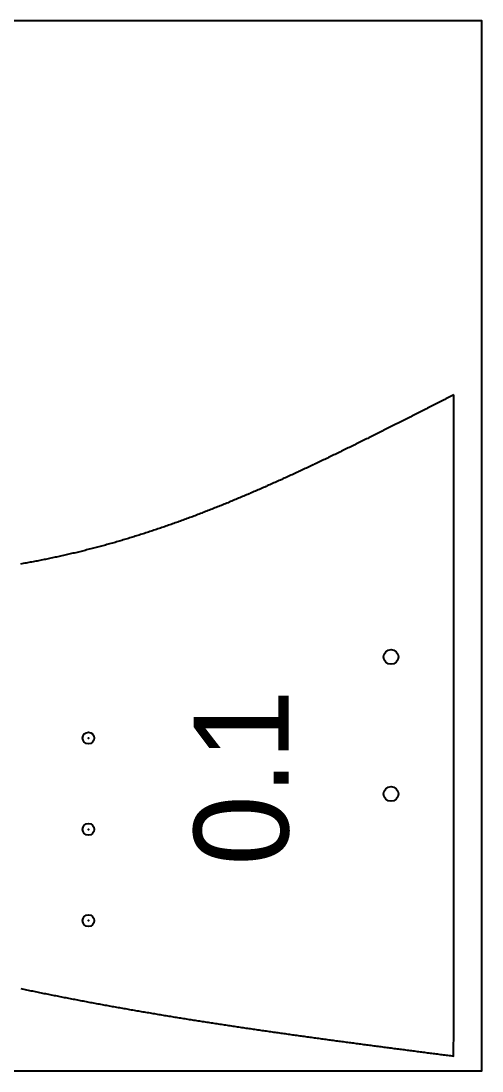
# Model space of a CAD drawing. Extents: x 65 to 369, y 520 to 566.
# Drawn here: x 349.15 to 369.33, y 519.79 to 565.79 of the extents above; entities that cross this region are included whole.
import ezdxf

# ---------------------------------------------------------------- set-up
doc = ezdxf.new("R2010")
doc.units = 0
doc.header["$PDMODE"] = 32
doc.header["$PDSIZE"] = 0.51
doc.layers.get('0').update_dxf_attribs({"linetype": 'CONTINUOUS'})
for name, color, linetype in [('ANNOTATION', 7, 'CONTINUOUS'), ('CUT_SHEET', 1, 'CONTINUOUS'), ('DRILLING', 3, 'CONTINUOUS'), ('ENGRAVE', 4, 'CONTINUOUS')]:
    doc.layers.add(name, color=color, linetype=linetype)
doc.styles.add('TW_CEN_MT', font='txt')

# ---------------------------------------------------------------- blocks, each defined once
blk = doc.blocks.new('*U796')
at = {"layer": 'ENGRAVE'}
blk.add_point((0, 0), dxfattribs=at)
blk = doc.blocks.new('*U797')
at = {"layer": 'ENGRAVE', "color": 0, "linetype": 'BYBLOCK'}
for p in [(0, 0), (4, 0), (8, 0)]:
    blk.add_blockref('*U796', p, dxfattribs=at)
blk = doc.blocks.new('*U1032')
at = {"layer": 'ANNOTATION', "color": 7, "style": 'TW_CEN_MT'}
blk.add_text('0.1', height=4.1481, rotation=90, dxfattribs=at).set_placement((360.861, 528.781))

msp = doc.modelspace()

# ---------------------------------------------------------------- linework, layer by layer
for points in [[(368.097, 549.409, 0), (368.04, 549.38, 0), (367.983, 549.351, 0), (367.926, 549.322, 0), (367.868, 549.293, 0), (367.811, 549.264, 0), (367.754, 549.234, 0), (367.697, 549.205, 0), (367.639, 549.176, 0), (367.582, 549.147, 0), (367.525, 549.118, 0), (367.467, 549.089, 0), (367.41, 549.059, 0), (367.353, 549.03, 0), (367.296, 549.001, 0), (367.238, 548.972, 0), (367.181, 548.943, 0), (367.124, 548.914, 0), (367.067, 548.885, 0), (367.01, 548.855, 0), (366.952, 548.826, 0), (366.895, 548.797, 0), (366.838, 548.768, 0), (366.781, 548.739, 0), (366.724, 548.71, 0), (366.666, 548.681, 0), (366.609, 548.652, 0), (366.552, 548.623, 0), (366.495, 548.594, 0), (366.438, 548.565, 0), (366.381, 548.536, 0), (366.324, 548.507, 0), (366.266, 548.478, 0), (366.209, 548.449, 0), (366.152, 548.42, 0), (366.095, 548.391, 0), (366.038, 548.362, 0), (365.981, 548.333, 0), (365.924, 548.304, 0), (365.867, 548.275, 0), (365.81, 548.246, 0), (365.753, 548.217, 0), (365.696, 548.188, 0), (365.638, 548.159, 0), (365.581, 548.131, 0), (365.524, 548.102, 0), (365.467, 548.073, 0), (365.41, 548.044, 0), (365.353, 548.015, 0), (365.296, 547.987, 0), (365.239, 547.958, 0), (365.182, 547.929, 0), (365.125, 547.901, 0), (365.068, 547.872, 0), (365.011, 547.843, 0), (364.954, 547.815, 0), (364.897, 547.786, 0), (364.84, 547.757, 0), (364.783, 547.729, 0), (364.726, 547.7, 0), (364.669, 547.672, 0), (364.612, 547.643, 0), (364.555, 547.615, 0), (364.498, 547.586, 0), (364.441, 547.558, 0), (364.384, 547.53, 0), (364.327, 547.501, 0), (364.27, 547.473, 0), (364.213, 547.444, 0), (364.156, 547.416, 0), (364.099, 547.388, 0), (364.042, 547.36, 0), (363.985, 547.331, 0), (363.928, 547.303, 0), (363.871, 547.275, 0), (363.814, 547.247, 0), (363.757, 547.219, 0), (363.7, 547.191, 0), (363.643, 547.163, 0), (363.586, 547.135, 0), (363.529, 547.107, 0), (363.472, 547.079, 0), (363.415, 547.051, 0), (363.358, 547.023, 0), (363.301, 546.995, 0), (363.244, 546.967, 0), (363.187, 546.939, 0), (363.13, 546.911, 0), (363.073, 546.884, 0), (363.016, 546.856, 0), (362.959, 546.828, 0), (362.902, 546.801, 0), (362.845, 546.773, 0), (362.788, 546.745, 0), (362.731, 546.718, 0), (362.674, 546.69, 0), (362.617, 546.663, 0), (362.56, 546.635, 0), (362.503, 546.608, 0), (362.446, 546.581, 0), (362.389, 546.553, 0), (362.332, 546.526, 0), (362.275, 546.499, 0), (362.218, 546.472, 0), (362.161, 546.444, 0), (362.104, 546.417, 0), (362.047, 546.39, 0), (361.99, 546.363, 0), (361.933, 546.336, 0), (361.876, 546.309, 0), (361.819, 546.282, 0), (361.761, 546.255, 0), (361.704, 546.228, 0), (361.647, 546.202, 0), (361.59, 546.175, 0), (361.533, 546.148, 0), (361.476, 546.121, 0), (361.419, 546.095, 0), (361.362, 546.068, 0), (361.305, 546.042, 0), (361.248, 546.015, 0), (361.191, 545.989, 0), (361.134, 545.962, 0), (361.077, 545.936, 0), (361.019, 545.909, 0), (360.962, 545.883, 0), (360.905, 545.857, 0), (360.848, 545.831, 0), (360.791, 545.805, 0), (360.734, 545.778, 0), (360.677, 545.752, 0), (360.619, 545.726, 0), (360.562, 545.7, 0), (360.505, 545.675, 0), (360.448, 545.649, 0), (360.391, 545.623, 0), (360.334, 545.597, 0), (360.276, 545.571, 0), (360.219, 545.546, 0), (360.162, 545.52, 0), (360.105, 545.495, 0), (360.048, 545.469, 0), (359.99, 545.444, 0), (359.933, 545.418, 0), (359.876, 545.393, 0), (359.819, 545.368, 0), (359.761, 545.343, 0), (359.704, 545.317, 0), (359.647, 545.292, 0), (359.59, 545.267, 0), (359.532, 545.242, 0), (359.475, 545.217, 0), (359.418, 545.192, 0), (359.36, 545.167, 0), (359.303, 545.143, 0), (359.246, 545.118, 0), (359.188, 545.093, 0), (359.131, 545.069, 0), (359.074, 545.044, 0), (359.016, 545.02, 0), (358.959, 544.995, 0), (358.901, 544.971, 0), (358.844, 544.947, 0), (358.787, 544.922, 0), (358.729, 544.898, 0), (358.672, 544.874, 0), (358.614, 544.85, 0), (358.557, 544.826, 0), (358.499, 544.802, 0), (358.442, 544.778, 0), (358.384, 544.754, 0), (358.327, 544.73, 0), (358.269, 544.707, 0), (358.212, 544.683, 0), (358.154, 544.66, 0), (358.097, 544.636, 0), (358.039, 544.613, 0), (357.982, 544.589, 0), (357.924, 544.566, 0), (357.866, 544.543, 0), (357.809, 544.519, 0), (357.751, 544.496, 0), (357.694, 544.473, 0), (357.636, 544.45, 0), (357.578, 544.427, 0), (357.521, 544.405, 0), (357.463, 544.382, 0), (357.405, 544.359, 0), (357.347, 544.336, 0), (357.29, 544.314, 0), (357.232, 544.291, 0), (357.174, 544.269, 0), (357.116, 544.247, 0), (357.059, 544.224, 0), (357.001, 544.202, 0), (356.943, 544.18, 0), (356.885, 544.158, 0), (356.827, 544.136, 0), (356.77, 544.114, 0), (356.712, 544.092, 0), (356.654, 544.07, 0), (356.596, 544.049, 0), (356.538, 544.027, 0), (356.48, 544.006, 0), (356.422, 543.984, 0), (356.364, 543.963, 0), (356.306, 543.941, 0), (356.248, 543.92, 0), (356.19, 543.899, 0), (356.132, 543.878, 0), (356.074, 543.857, 0), (356.016, 543.836, 0), (355.958, 543.815, 0), (355.9, 543.794, 0), (355.842, 543.774, 0), (355.784, 543.753, 0), (355.726, 543.732, 0), (355.667, 543.712, 0), (355.609, 543.692, 0), (355.551, 543.671, 0), (355.493, 543.651, 0), (355.435, 543.631, 0), (355.376, 543.611, 0), (355.318, 543.591, 0), (355.26, 543.571, 0), (355.202, 543.551, 0), (355.143, 543.531, 0), (355.085, 543.512, 0), (355.027, 543.492, 0), (354.968, 543.473, 0), (354.91, 543.453, 0), (354.851, 543.434, 0), (354.793, 543.415, 0), (354.735, 543.396, 0), (354.676, 543.377, 0), (354.618, 543.358, 0), (354.559, 543.339, 0), (354.501, 543.32, 0), (354.442, 543.301, 0), (354.383, 543.283, 0), (354.325, 543.264, 0), (354.266, 543.246, 0), (354.208, 543.227, 0), (354.149, 543.209, 0), (354.09, 543.191, 0), (354.031, 543.173, 0), (353.973, 543.155, 0), (353.914, 543.137, 0), (353.855, 543.119, 0), (353.796, 543.101, 0), (353.738, 543.084, 0), (353.679, 543.066, 0), (353.62, 543.049, 0), (353.561, 543.031, 0), (353.502, 543.014, 0), (353.443, 542.997, 0), (353.384, 542.979, 0), (353.325, 542.962, 0), (353.266, 542.945, 0), (353.207, 542.929, 0), (353.148, 542.912, 0), (353.089, 542.895, 0), (353.03, 542.879, 0), (352.971, 542.862, 0), (352.912, 542.846, 0), (352.852, 542.829, 0), (352.793, 542.813, 0), (352.734, 542.797, 0), (352.675, 542.781, 0), (352.615, 542.765, 0), (352.556, 542.749, 0), (352.497, 542.733, 0), (352.437, 542.717, 0), (352.378, 542.702, 0), (352.318, 542.686, 0), (352.259, 542.671, 0), (352.2, 542.656, 0), (352.14, 542.64, 0), (352.081, 542.625, 0), (352.021, 542.61, 0), (351.961, 542.595, 0), (351.902, 542.58, 0), (351.842, 542.565, 0), (351.782, 542.551, 0), (351.723, 542.536, 0), (351.663, 542.521, 0), (351.603, 542.507, 0), (351.543, 542.493, 0), (351.484, 542.478, 0), (351.424, 542.464, 0), (351.364, 542.45, 0), (351.304, 542.436, 0), (351.244, 542.422, 0), (351.184, 542.409, 0), (351.124, 542.395, 0), (351.064, 542.381, 0), (351.004, 542.368, 0), (350.944, 542.354, 0), (350.884, 542.341, 0), (350.824, 542.328, 0), (350.764, 542.315, 0), (350.703, 542.302, 0), (350.643, 542.289, 0), (350.583, 542.276, 0), (350.523, 542.263, 0), (350.462, 542.25, 0), (350.402, 542.238, 0), (350.342, 542.225, 0), (350.281, 542.213, 0), (350.221, 542.201, 0), (350.16, 542.188, 0), (350.1, 542.176, 0), (350.039, 542.164, 0), (349.979, 542.152, 0), (349.918, 542.14, 0), (349.858, 542.128, 0), (349.797, 542.117, 0), (349.736, 542.105, 0), (349.676, 542.094, 0), (349.615, 542.082, 0), (349.554, 542.071, 0), (349.494, 542.06, 0), (349.433, 542.049, 0), (349.372, 542.037, 0), (349.311, 542.026, 0), (349.251, 542.016, 0), (349.19, 542.005, 0), (349.129, 541.994, 0)], [(349.142, 523.396, 0), (349.205, 523.383, 0), (349.268, 523.37, 0), (349.332, 523.356, 0), (349.395, 523.343, 0), (349.459, 523.33, 0), (349.522, 523.317, 0), (349.585, 523.304, 0), (349.649, 523.291, 0), (349.712, 523.278, 0), (349.775, 523.265, 0), (349.839, 523.252, 0), (349.902, 523.239, 0), (349.966, 523.226, 0), (350.029, 523.213, 0), (350.093, 523.2, 0), (350.156, 523.187, 0), (350.219, 523.175, 0), (350.283, 523.162, 0), (350.346, 523.149, 0), (350.41, 523.136, 0), (350.473, 523.124, 0), (350.537, 523.111, 0), (350.6, 523.099, 0), (350.664, 523.086, 0), (350.727, 523.073, 0), (350.791, 523.061, 0), (350.854, 523.048, 0), (350.918, 523.036, 0), (350.981, 523.024, 0), (351.045, 523.011, 0), (351.108, 522.999, 0), (351.172, 522.987, 0), (351.235, 522.974, 0), (351.299, 522.962, 0), (351.362, 522.95, 0), (351.426, 522.937, 0), (351.489, 522.925, 0), (351.553, 522.913, 0), (351.616, 522.901, 0), (351.68, 522.889, 0), (351.743, 522.877, 0), (351.807, 522.865, 0), (351.87, 522.853, 0), (351.934, 522.841, 0), (351.998, 522.829, 0), (352.061, 522.817, 0), (352.125, 522.805, 0), (352.188, 522.793, 0), (352.252, 522.781, 0), (352.315, 522.769, 0), (352.379, 522.758, 0), (352.443, 522.746, 0), (352.506, 522.734, 0), (352.57, 522.722, 0), (352.633, 522.711, 0), (352.697, 522.699, 0), (352.761, 522.688, 0), (352.824, 522.676, 0), (352.888, 522.664, 0), (352.951, 522.653, 0), (353.015, 522.641, 0), (353.079, 522.63, 0), (353.142, 522.618, 0), (353.206, 522.607, 0), (353.269, 522.596, 0), (353.333, 522.584, 0), (353.397, 522.573, 0), (353.46, 522.562, 0), (353.524, 522.55, 0), (353.587, 522.539, 0), (353.651, 522.528, 0), (353.715, 522.517, 0), (353.778, 522.505, 0), (353.842, 522.494, 0), (353.906, 522.483, 0), (353.969, 522.472, 0), (354.033, 522.461, 0), (354.097, 522.45, 0), (354.16, 522.439, 0), (354.224, 522.428, 0), (354.287, 522.417, 0), (354.351, 522.406, 0), (354.415, 522.395, 0), (354.478, 522.384, 0), (354.542, 522.373, 0), (354.606, 522.362, 0), (354.669, 522.351, 0), (354.733, 522.341, 0), (354.797, 522.33, 0), (354.86, 522.319, 0), (354.924, 522.308, 0), (354.987, 522.298, 0), (355.051, 522.287, 0), (355.115, 522.276, 0), (355.178, 522.266, 0), (355.242, 522.255, 0), (355.306, 522.245, 0), (355.369, 522.234, 0), (355.433, 522.223, 0), (355.497, 522.213, 0), (355.56, 522.202, 0), (355.624, 522.192, 0), (355.687, 522.182, 0), (355.751, 522.171, 0), (355.815, 522.161, 0), (355.878, 522.15, 0), (355.942, 522.14, 0), (356.006, 522.13, 0), (356.069, 522.12, 0), (356.133, 522.109, 0), (356.197, 522.099, 0), (356.26, 522.089, 0), (356.324, 522.079, 0), (356.387, 522.068, 0), (356.451, 522.058, 0), (356.515, 522.048, 0), (356.578, 522.038, 0), (356.642, 522.028, 0), (356.706, 522.018, 0), (356.769, 522.008, 0), (356.833, 521.998, 0), (356.897, 521.988, 0), (356.96, 521.978, 0), (357.024, 521.968, 0), (357.087, 521.958, 0), (357.151, 521.948, 0), (357.215, 521.938, 0), (357.278, 521.928, 0), (357.342, 521.918, 0), (357.406, 521.908, 0), (357.469, 521.899, 0), (357.533, 521.889, 0), (357.597, 521.879, 0), (357.66, 521.869, 0), (357.724, 521.859, 0), (357.787, 521.85, 0), (357.851, 521.84, 0), (357.915, 521.83, 0), (357.978, 521.821, 0), (358.042, 521.811, 0), (358.106, 521.801, 0), (358.169, 521.792, 0), (358.233, 521.782, 0), (358.297, 521.772, 0), (358.36, 521.763, 0), (358.424, 521.753, 0), (358.487, 521.744, 0), (358.551, 521.734, 0), (358.615, 521.725, 0), (358.678, 521.715, 0), (358.742, 521.706, 0), (358.806, 521.696, 0), (358.869, 521.687, 0), (358.933, 521.678, 0), (358.996, 521.668, 0), (359.06, 521.659, 0), (359.124, 521.65, 0), (359.187, 521.64, 0), (359.251, 521.631, 0), (359.315, 521.622, 0), (359.378, 521.612, 0), (359.442, 521.603, 0), (359.505, 521.594, 0), (359.569, 521.584, 0), (359.633, 521.575, 0), (359.696, 521.566, 0), (359.76, 521.557, 0), (359.823, 521.548, 0), (359.887, 521.538, 0), (359.951, 521.529, 0), (360.014, 521.52, 0), (360.078, 521.511, 0), (360.141, 521.502, 0), (360.205, 521.493, 0), (360.269, 521.484, 0), (360.332, 521.475, 0), (360.396, 521.466, 0), (360.459, 521.457, 0), (360.523, 521.448, 0), (360.587, 521.439, 0), (360.65, 521.43, 0), (360.714, 521.421, 0), (360.777, 521.412, 0), (360.841, 521.403, 0), (360.905, 521.394, 0), (360.968, 521.385, 0), (361.032, 521.376, 0), (361.095, 521.367, 0), (361.159, 521.358, 0), (361.223, 521.349, 0), (361.286, 521.34, 0), (361.35, 521.332, 0), (361.413, 521.323, 0), (361.477, 521.314, 0), (361.541, 521.305, 0), (361.604, 521.296, 0), (361.668, 521.288, 0), (361.731, 521.279, 0), (361.795, 521.27, 0), (361.858, 521.261, 0), (361.922, 521.252, 0), (361.985, 521.244, 0), (362.049, 521.235, 0), (362.113, 521.226, 0), (362.176, 521.218, 0), (362.24, 521.209, 0), (362.303, 521.2, 0), (362.367, 521.192, 0), (362.43, 521.183, 0), (362.494, 521.174, 0), (362.557, 521.166, 0), (362.621, 521.157, 0), (362.685, 521.148, 0), (362.748, 521.14, 0), (362.812, 521.131, 0), (362.875, 521.123, 0), (362.939, 521.114, 0), (363.002, 521.106, 0), (363.066, 521.097, 0), (363.129, 521.088, 0), (363.193, 521.08, 0), (363.256, 521.071, 0), (363.32, 521.063, 0), (363.383, 521.054, 0), (363.447, 521.046, 0), (363.51, 521.037, 0), (363.574, 521.029, 0), (363.638, 521.02, 0), (363.701, 521.012, 0), (363.765, 521.003, 0), (363.828, 520.995, 0), (363.892, 520.987, 0), (363.955, 520.978, 0), (364.019, 520.97, 0), (364.082, 520.961, 0), (364.146, 520.953, 0), (364.209, 520.944, 0), (364.273, 520.936, 0), (364.336, 520.928, 0), (364.399, 520.919, 0), (364.463, 520.911, 0), (364.526, 520.903, 0), (364.59, 520.894, 0), (364.653, 520.886, 0), (364.717, 520.878, 0), (364.78, 520.869, 0), (364.844, 520.861, 0), (364.907, 520.852, 0), (364.971, 520.844, 0), (365.034, 520.836, 0), (365.098, 520.828, 0), (365.161, 520.819, 0), (365.225, 520.811, 0), (365.288, 520.803, 0), (365.351, 520.794, 0), (365.415, 520.786, 0), (365.478, 520.778, 0), (365.542, 520.769, 0), (365.605, 520.761, 0), (365.669, 520.753, 0), (365.732, 520.745, 0), (365.795, 520.736, 0), (365.859, 520.728, 0), (365.922, 520.72, 0), (365.986, 520.712, 0), (366.049, 520.703, 0), (366.113, 520.695, 0), (366.176, 520.687, 0), (366.239, 520.679, 0), (366.303, 520.67, 0), (366.366, 520.662, 0), (366.43, 520.654, 0), (366.493, 520.646, 0), (366.556, 520.638, 0), (366.62, 520.629, 0), (366.683, 520.621, 0), (366.746, 520.613, 0), (366.81, 520.605, 0), (366.873, 520.597, 0), (366.937, 520.588, 0), (367, 520.58, 0), (367.063, 520.572, 0), (367.127, 520.564, 0), (367.19, 520.556, 0), (367.253, 520.547, 0), (367.317, 520.539, 0), (367.38, 520.531, 0), (367.443, 520.523, 0), (367.507, 520.515, 0), (367.57, 520.506, 0), (367.633, 520.498, 0), (367.697, 520.49, 0), (367.76, 520.482, 0), (367.823, 520.474, 0), (367.887, 520.465, 0), (367.95, 520.457, 0), (368.013, 520.449, 0), (368.077, 520.441, 0), (368.097, 521.686, 0), (368.097, 523.534, 0), (368.097, 525.383, 0), (368.097, 527.231, 0), (368.097, 529.079, 0), (368.097, 530.927, 0), (368.097, 532.775, 0), (368.097, 534.624, 0), (368.097, 536.472, 0), (368.097, 538.32, 0), (368.097, 540.168, 0), (368.097, 542.016, 0), (368.097, 543.865, 0), (368.097, 545.713, 0), (368.097, 547.561, 0), (368.097, 549.409, 0)]]:
    msp.add_polyline3d(points)
at = {"layer": 'CUT_SHEET'}
msp.add_lwpolyline([(275.3304, 565.7852), (275.3304, 519.7852), (369.3304, 519.7852), (369.3304, 565.7852)], close=True, dxfattribs=at)
at = {"layer": 'DRILLING'}
for centre in [(365.3473, 537.9238), (365.3473, 531.9238)]:
    msp.add_circle(centre, 0.3225, dxfattribs=at)

# ---------------------------------------------------------------- block references
msp.add_blockref('*U1032', (0, 0))
at = {"layer": 'ENGRAVE', "rotation": 90}
msp.add_blockref('*U797', (352.1004, 526.3718), dxfattribs=at)

doc.saveas('drawing.dxf')
